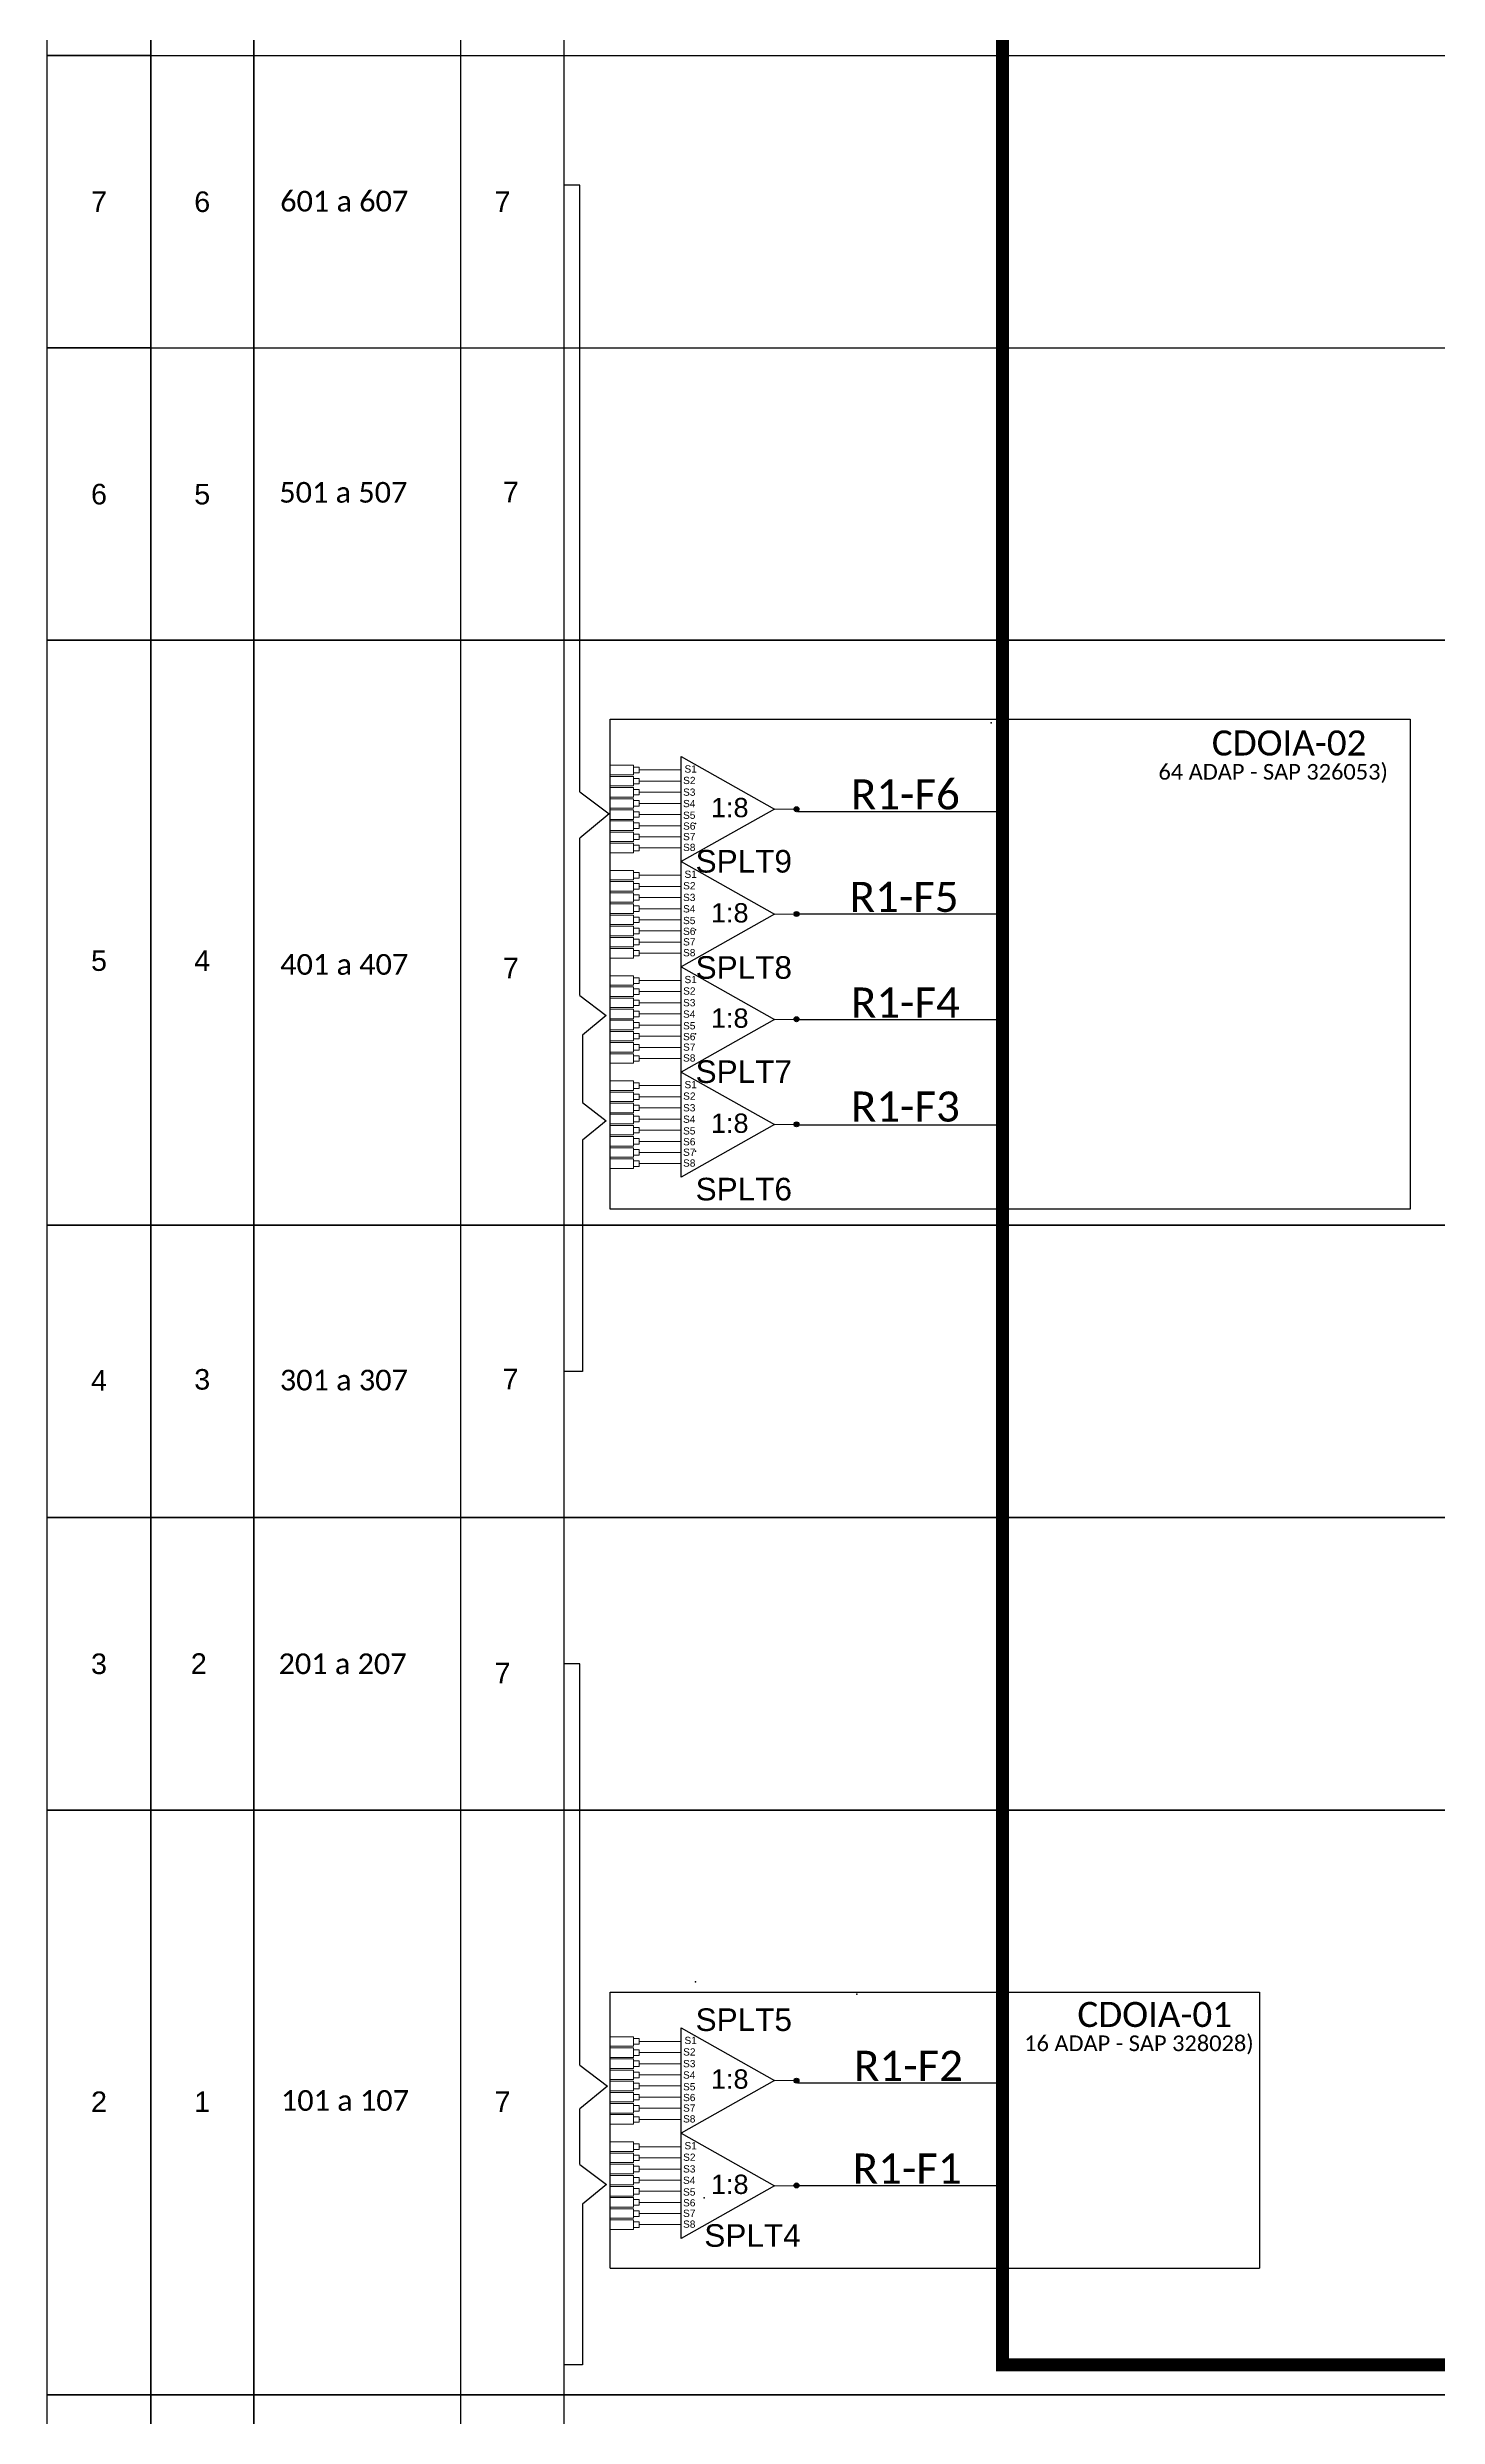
# Model space of a CAD drawing. Header units: metres. Extents: x -203 to 1885, y -55 to 636.
# Drawn here: x 547.6 to 624.2, y 20.3 to 150.9 of the extents above; entities that cross this region are included whole.
import ezdxf
from ezdxf.enums import TextEntityAlignment as Align

# ---------------------------------------------------------------- set-up
doc = ezdxf.new("R2010")
doc.units = ezdxf.units.M
doc.styles.add('ARIAL', font='arial.ttf')
doc.styles.add('WMF-Calibri0', font='calibri.ttf')

# ---------------------------------------------------------------- blocks, each defined once
blk = doc.blocks.new('SPLT_1-8_SC-APC_ESQ')
at = {"color": 1}
blk.add_lwpolyline([(7.37, -2.1), (17.04, -7.55), (7.37, -13), (7.37, -2.1)], dxfattribs=at)
at = {"color": 3, "lineweight": 0}
for points in [[(2.41, -3.02), (0, -3.02)], [(2.41, -4), (0, -4)], [(2.41, -4.17), (0, -4.17)], [(2.41, -3.02), (2.41, -4)], [(2.41, -4.17), (2.41, -5.16)], [(2.99, -3.51), (7.37, -3.51)], [(7.37, -4.66), (2.99, -4.66)], [(2.41, -5.16), (0, -5.16)], [(2.41, -5.32), (0, -5.32)], [(2.41, -6.31), (0, -6.31)], [(2.41, -6.48), (0, -6.48)], [(2.41, -5.32), (2.41, -6.31)], [(2.41, -6.48), (2.41, -7.46)], [(7.37, -5.82), (2.99, -5.82)], [(7.37, -6.97), (2.99, -6.97)], [(2.41, -7.46), (0, -7.46)], [(2.41, -7.63), (0, -7.63)], [(2.41, -8.62), (0, -8.62)], [(2.41, -8.78), (0, -8.78)], [(2.41, -9.77), (0, -9.77)], [(2.41, -7.63), (2.41, -8.62)], [(2.41, -8.78), (2.41, -9.77)], [(7.37, -8.12), (2.99, -8.12)], [(7.37, -9.28), (2.99, -9.28)], [(2.41, -9.94), (0, -9.94)], [(2.41, -10.92), (0, -10.92)], [(2.41, -11.09), (0, -11.09)], [(2.41, -12.08), (0, -12.08)], [(2.41, -9.94), (2.41, -10.92)], [(2.41, -11.09), (2.41, -12.08)], [(7.37, -10.43), (2.99, -10.43)], [(7.37, -11.58), (2.99, -11.58)]]:
    blk.add_lwpolyline(points, dxfattribs=at)
for points in [[(2.99, -3.22), (2.41, -3.22), (2.41, -3.8), (2.99, -3.8)], [(2.99, -4.38), (2.41, -4.38), (2.41, -4.95), (2.99, -4.95)], [(2.99, -5.53), (2.41, -5.53), (2.41, -6.1), (2.99, -6.1)], [(2.99, -6.68), (2.41, -6.68), (2.41, -7.26), (2.99, -7.26)], [(2.99, -7.84), (2.41, -7.84), (2.41, -8.41), (2.99, -8.41)], [(2.99, -8.99), (2.41, -8.99), (2.41, -9.56), (2.99, -9.56)], [(2.99, -10.14), (2.41, -10.14), (2.41, -10.72), (2.99, -10.72)], [(2.99, -11.3), (2.41, -11.3), (2.41, -11.87), (2.99, -11.87)]]:
    blk.add_lwpolyline(points, close=True, dxfattribs=at)
at = {"color": 1, "lineweight": 0}
blk.add_lwpolyline([(17.04, -7.55), (19.26, -7.55)], dxfattribs=at)
at = {"color": 1, "style": 'ARIAL'}
for s, height, p in [('S2', 0.75, (7.56, -4.97)), ('S1', 0.75, (7.7, -3.78)), ('S3', 0.75, (7.55, -6.18)), ('S4', 0.75, (7.55, -7.36)), ('1:8', 2, (10.45, -8.4)), ('S5', 0.75, (7.55, -8.57)), ('S6', 0.75, (7.55, -9.69)), ('S7', 0.75, (7.55, -10.78)), ('S8', 0.75, (7.55, -11.9))]:
    blk.add_text(s, height=height, dxfattribs=at).set_placement(p)
blk = doc.blocks.new('A$C415C251F')
at = {"color": 3}
blk.add_point((0, 0), dxfattribs=at)
blk = doc.blocks.new('LEG_CDOIA8_C-SPLT_ESQ')
at = {"color": 3, "extrusion": (0, 0, -1), "xscale": -1, "zscale": -1}
blk.add_blockref('A$C415C251F', (0, 0), dxfattribs=at)
at = {"color": 1, "style": 'WMF-Calibri0', "flags": 4}
blk.add_attdef('CDO', (21.44, -2.61), '', height=2, dxfattribs=at)
blk.add_attdef('MODELO', text='', height=1.5, dxfattribs=at).set_placement((22.54, -4.54), align=Align.CENTER)
at = {"style": 'ARIAL', "flags": 4}
blk.add_attdef('SPLITAGEM', text='', height=1.5, dxfattribs=at).set_placement((18.61, -12.59), align=Align.CENTER)
blk = doc.blocks.new('SPLITTER_')
blk.add_point((0, 0))
at = {"style": 'ARIAL', "flags": 4}
blk.add_attdef('SPLT', (0, -3.26), '', height=1.5, dxfattribs=at)

msp = doc.modelspace()

# ---------------------------------------------------------------- hatches: boundary and pattern name
h = msp.add_hatch(color=3)
h.dxf.hatch_style = 1
edge = h.paths.add_edge_path()
edge.add_arc((588.87, 108.89), 0.136, 0, 360)
h = msp.add_hatch(color=3)
h.dxf.hatch_style = 1
edge = h.paths.add_edge_path()
edge.add_arc((588.87, 103.12), 0.136, 0, 360)
h = msp.add_hatch(color=3)
h.dxf.hatch_style = 1
edge = h.paths.add_edge_path()
edge.add_arc((588.87, 97.32), 0.136, 0, 360)
h = msp.add_hatch(color=3)
h.dxf.hatch_style = 1
edge = h.paths.add_edge_path()
edge.add_arc((588.87, 91.53), 0.136, 0, 360)
h = msp.add_hatch(color=3)
h.dxf.hatch_style = 1
edge = h.paths.add_edge_path()
edge.add_arc((588.87, 38.84), 0.136, 0, 360)
h = msp.add_hatch(color=3)
h.dxf.hatch_style = 1
edge = h.paths.add_edge_path()
edge.add_arc((588.87, 33.07), 0.136, 0, 360)

# ---------------------------------------------------------------- linework, layer by layer
for p, q in [((570.35, 262.18), (570.35, 118.2)), ((570.35, 246.07), (570.35, 85.97)), ((570.35, 214.86), (570.35, 69.86)), ((570.35, 198.75), (570.35, 53.75)), ((553.27, 150.42), (553.27, 182.64)), ((558.96, 150.42), (558.96, 182.64)), ((558.96, 182.64), (558.96, 150.42)), ((570.35, 182.64), (570.35, 21.53)), ((576.04, 182.64), (576.04, 134.31)), ((553.27, 150.42), (558.96, 150.42)), ((553.27, 134.31), (553.27, 150.42)), ((558.96, 150.42), (747.06, 150.42)), ((558.96, 134.31), (558.96, 150.42)), ((558.96, 150.42), (558.96, 134.31)), ((570.35, 150.42), (570.35, -10.69)), ((553.27, 134.31), (558.96, 134.31)), ((553.27, 118.2), (553.27, 134.31)), ((558.96, 134.31), (747.06, 134.31)), ((558.96, 118.2), (558.96, 134.31)), ((558.96, 134.31), (558.96, 118.2)), ((570.35, 134.31), (570.35, -10.69)), ((570.35, 134.31), (570.35, -42.91)), ((576.04, 134.31), (576.04, -10.69)), ((576.04, 134.31), (576.04, -10.69)), ((576.04, 134.31), (576.04, 21.53)), ((558.96, 118.2), (553.27, 118.2)), ((553.27, 118.2), (558.96, 118.2)), ((553.27, 85.97), (553.27, 118.2)), ((747.06, 118.2), (558.96, 118.2)), ((558.96, 118.2), (747.06, 118.2)), ((558.96, 85.97), (558.96, 118.2)), ((558.96, 118.2), (558.96, 85.97)), ((570.35, 118.2), (570.35, -42.91)), ((576.04, 118.2), (576.04, -42.91)), ((576.04, 118.2), (576.04, -42.91)), ((558.96, 85.97), (553.27, 85.97)), ((553.27, 85.97), (558.96, 85.97)), ((553.27, 69.86), (553.27, 85.97)), ((747.06, 85.97), (558.96, 85.97)), ((558.96, 85.97), (747.06, 85.97)), ((558.96, 69.86), (558.96, 85.97)), ((558.96, 85.97), (558.96, 69.86)), ((558.96, 69.86), (553.27, 69.86)), ((553.27, 69.86), (558.96, 69.86)), ((553.27, 53.75), (553.27, 69.86)), ((747.06, 69.86), (558.96, 69.86)), ((558.96, 69.86), (747.06, 69.86)), ((558.96, 53.75), (558.96, 69.86)), ((558.96, 69.86), (558.96, 53.75)), ((558.96, 53.75), (553.27, 53.75)), ((553.27, 53.75), (558.96, 53.75)), ((553.27, 21.53), (553.27, 53.75)), ((747.06, 53.75), (558.96, 53.75)), ((558.96, 53.75), (747.06, 53.75)), ((558.96, 21.53), (558.96, 53.75)), ((558.96, 53.75), (558.96, 21.53)), ((558.96, 21.53), (553.27, 21.53)), ((553.27, 21.53), (558.96, 21.53)), ((553.27, -10.69), (553.27, 21.53)), ((747.06, 21.53), (558.96, 21.53)), ((558.96, 21.53), (747.06, 21.53)), ((558.96, -10.69), (558.96, 21.53)), ((558.96, 21.53), (558.96, -10.69))]:
    msp.add_line(p, q)
at = {"color": 5, "const_width": 0.726}
msp.add_lwpolyline([(600.23, 232.87), (600.23, 23.19), (668.93, 23.19), (668.93, 13.91)], dxfattribs=at)
for points in [[(547.57, 182.64), (553.27, 182.64), (553.27, 150.42), (547.57, 150.42)], [(547.57, 150.42), (553.27, 150.42), (553.27, 134.31), (547.57, 134.31)], [(547.57, 134.31), (553.27, 134.31), (553.27, 118.2), (547.57, 118.2)], [(547.57, 118.2), (553.27, 118.2), (553.27, 85.97), (547.57, 85.97)], [(547.57, 85.97), (553.27, 85.97), (553.27, 69.86), (547.57, 69.86)], [(547.57, 69.86), (553.27, 69.86), (553.27, 53.75), (547.57, 53.75)], [(547.57, 53.75), (553.27, 53.75), (553.27, 21.53), (547.57, 21.53)], [(547.57, 21.53), (553.27, 21.53), (553.27, -10.69), (547.57, -10.69)]]:
    msp.add_lwpolyline(points, close=True)
at = {"color": 3}
for points in [[(576.93, 109.85), (576.93, 143.27), (576.04, 143.27)], [(576.93, 109.85), (578.54, 108.63), (576.93, 107.3)], [(576.93, 98.63), (576.93, 107.3)], [(576.93, 98.63), (578.38, 97.53), (577.08, 96.45)], [(577.08, 96.45), (577.08, 92.73)], [(577.08, 92.73), (578.38, 91.73), (577.08, 90.65)], [(577.08, 90.65), (577.08, 77.92), (576.04, 77.92)], [(576.93, 39.69), (576.93, 61.81), (576.04, 61.81)], [(576.93, 39.69), (578.45, 38.54), (576.93, 37.29)], [(576.93, 34.23), (576.93, 37.29)], [(576.93, 34.23), (578.39, 33.13), (577.08, 32.04)], [(577.08, 32.04), (577.08, 23.18), (576.04, 23.18)]]:
    msp.add_lwpolyline(points, dxfattribs=at)
at = {"color": 1}
msp.add_lwpolyline([(578.6, 113.85), (622.71, 113.85), (622.71, 86.86), (578.6, 86.86)], close=True, dxfattribs=at)
at = {"color": 5}
for points in [[(588.93, 108.77), (600.23, 108.77)], [(588.87, 103.12), (600.23, 103.12)], [(588.94, 97.31), (600.23, 97.31)], [(588.94, 91.51), (600.23, 91.51)], [(588.93, 38.72), (600.23, 38.72)], [(588.87, 33.07), (600.23, 33.07)]]:
    msp.add_lwpolyline(points, dxfattribs=at)
at = {"color": 1}
for points in [[(578.6, 28.52), (578.6, 43.71), (614.39, 43.71), (614.39, 28.52)], [(578.6, 28.52), (614.39, 28.52)]]:
    msp.add_lwpolyline(points, dxfattribs=at)
at = {"color": 3}
for centre in [(588.87, 108.89), (588.87, 103.12), (588.87, 97.32), (588.87, 91.53), (588.87, 38.84), (588.87, 33.07)]:
    msp.add_circle(centre, 0.136, dxfattribs=at)

# ---------------------------------------------------------------- block references
at = {"color": 1}
ref = msp.add_blockref('LEG_CDOIA8_C-SPLT_ESQ', (599.6, 113.65), dxfattribs=dict(at, xscale=0.6897623040001566, yscale=0.6897623040001584, zscale=0.6897623040001567))
ref.add_attrib('CDO', 'CDOIA-02', (611.77, 111.85), dxfattribs={"color": 1, "height": 1.38, "style": 'WMF-Calibri0'})
ref.add_attrib('MODELO', '64 ADAP - SAP 326053)', dxfattribs={"color": 1, "height": 0.8622, "style": 'WMF-Calibri0'}).set_placement((615.15, 110.52), align=Align.CENTER)
at = {"xscale": 0.5321023487999836, "yscale": 0.5321023487999845, "zscale": 0.5321023487999834}
for p in [(578.6, 112.92), (578.6, 107.12), (578.6, 101.32), (578.6, 95.53), (578.6, 42.87), (578.6, 37.07)]:
    msp.add_blockref('SPLT_1-8_SC-APC_ESQ', p, dxfattribs=at)
ref = msp.add_blockref('SPLITTER_', (583.31, 108.11), dxfattribs=dict(xscale=0.8294400000001887, yscale=0.82944000000019, zscale=0.8294400000001886))
ref.add_attrib('SPLT', 'SPLT9', (583.31, 105.4), dxfattribs={"height": 1.244, "style": 'ARIAL'})
ref = msp.add_blockref('SPLITTER_', (583.31, 102.25), dxfattribs=dict(xscale=0.8294400000001887, yscale=0.82944000000019, zscale=0.8294400000001886))
ref.add_attrib('SPLT', 'SPLT8', (583.31, 99.55), dxfattribs={"height": 1.244, "style": 'ARIAL'})
ref = msp.add_blockref('SPLITTER_', (583.31, 96.52), dxfattribs=dict(xscale=0.8294400000001887, yscale=0.82944000000019, zscale=0.8294400000001886))
ref.add_attrib('SPLT', 'SPLT7', (583.31, 93.81), dxfattribs={"height": 1.244, "style": 'ARIAL'})
ref = msp.add_blockref('SPLITTER_', (583.31, 90.05), dxfattribs=dict(xscale=0.8294400000001887, yscale=0.82944000000019, zscale=0.8294400000001886))
ref.add_attrib('SPLT', 'SPLT6', (583.31, 87.34), dxfattribs={"height": 1.244, "style": 'ARIAL'})
ref = msp.add_blockref('SPLITTER_', (583.31, 44.28), dxfattribs=dict(xscale=0.8294400000001887, yscale=0.82944000000019, zscale=0.8294400000001886))
ref.add_attrib('SPLT', 'SPLT5', (583.31, 41.58), dxfattribs={"height": 1.244, "style": 'ARIAL'})
at = {"color": 1}
ref = msp.add_blockref('LEG_CDOIA8_C-SPLT_ESQ', (592.2, 43.6), dxfattribs=dict(at, xscale=0.6897623040001566, yscale=0.6897623040001584, zscale=0.6897623040001567))
ref.add_attrib('CDO', 'CDOIA-01', (604.36, 41.8), dxfattribs={"color": 1, "height": 1.38, "style": 'WMF-Calibri0'})
ref.add_attrib('MODELO', '16 ADAP - SAP 328028)', dxfattribs={"color": 1, "height": 0.8622, "style": 'WMF-Calibri0'}).set_placement((607.75, 40.47), align=Align.CENTER)
ref = msp.add_blockref('SPLITTER_', (583.79, 32.39), dxfattribs=dict(xscale=0.8294400000001887, yscale=0.82944000000019, zscale=0.8294400000001886))
ref.add_attrib('SPLT', 'SPLT4', (583.79, 29.69), dxfattribs={"height": 1.244, "style": 'ARIAL'})

# ---------------------------------------------------------------- texts
at = {"style": 'WMF-Calibri0'}
for s, p in [('601 a 607', (560.41, 141.82)), ('501 a 507', (560.36, 125.78)), ('401 a 407', (560.41, 99.77)), ('301 a 307', (560.39, 76.87)), ('201 a 207', (560.32, 61.24)), ('101 a 107', (560.45, 37.18))]:
    msp.add_text(s, height=1.14, dxfattribs=at).set_placement(p)
at = {"color": 5, "style": 'WMF-Calibri0'}
for s, p in [('R1-F6', (591.87, 108.88)), ('R1-F5', (591.8, 103.23)), ('R1-F4', (591.87, 97.41)), ('R1-F3', (591.87, 91.68)), ('R1-F2', (592.04, 38.83)), ('R1-F1', (591.97, 33.17))]:
    msp.add_text(s, height=1.659, dxfattribs=at).set_placement(p)
at = {"style": 'ARIAL', "flags": 12}
for tag, text, height, p in [('7', 'XX', 1.132, (550.42, 142.36)), ('6', 'XX', 1.132, (556.11, 142.36)), ('7', 'XX', 1.132, (572.67, 142.36)), ('6', 'XX', 1.132, (550.42, 126.25)), ('5', 'XX', 1.132, (556.11, 126.25)), ('7', 'XX', 1.132, (573.13, 126.37)), ('5', 'XX', 1.132, (550.42, 100.55)), ('4', 'XX', 1.132, (556.11, 100.55)), ('7', 'XX', 1.132, (573.13, 100.14)), ('4', 'XX', 1.132, (550.42, 77.42)), ('3', 'XX', 1.132, (556.11, 77.48)), ('7', 'XX', 1.132, (573.11, 77.5)), ('3', 'XX', 1.132, (550.42, 61.81)), ('2', 'XX', 1.132, (555.92, 61.82)), ('7', 'XX', 1.132, (572.67, 61.3)), ('2', 'XX', 1.132, (550.42, 37.68)), ('1', 'PL', 1.132, (556.11, 37.68)), ('7', '0', 1.13, (572.67, 37.68))]:
    msp.add_attdef(tag, text=text, height=height, dxfattribs=at).set_placement(p, align=Align.MIDDLE_CENTER)

doc.saveas('drawing.dxf')
